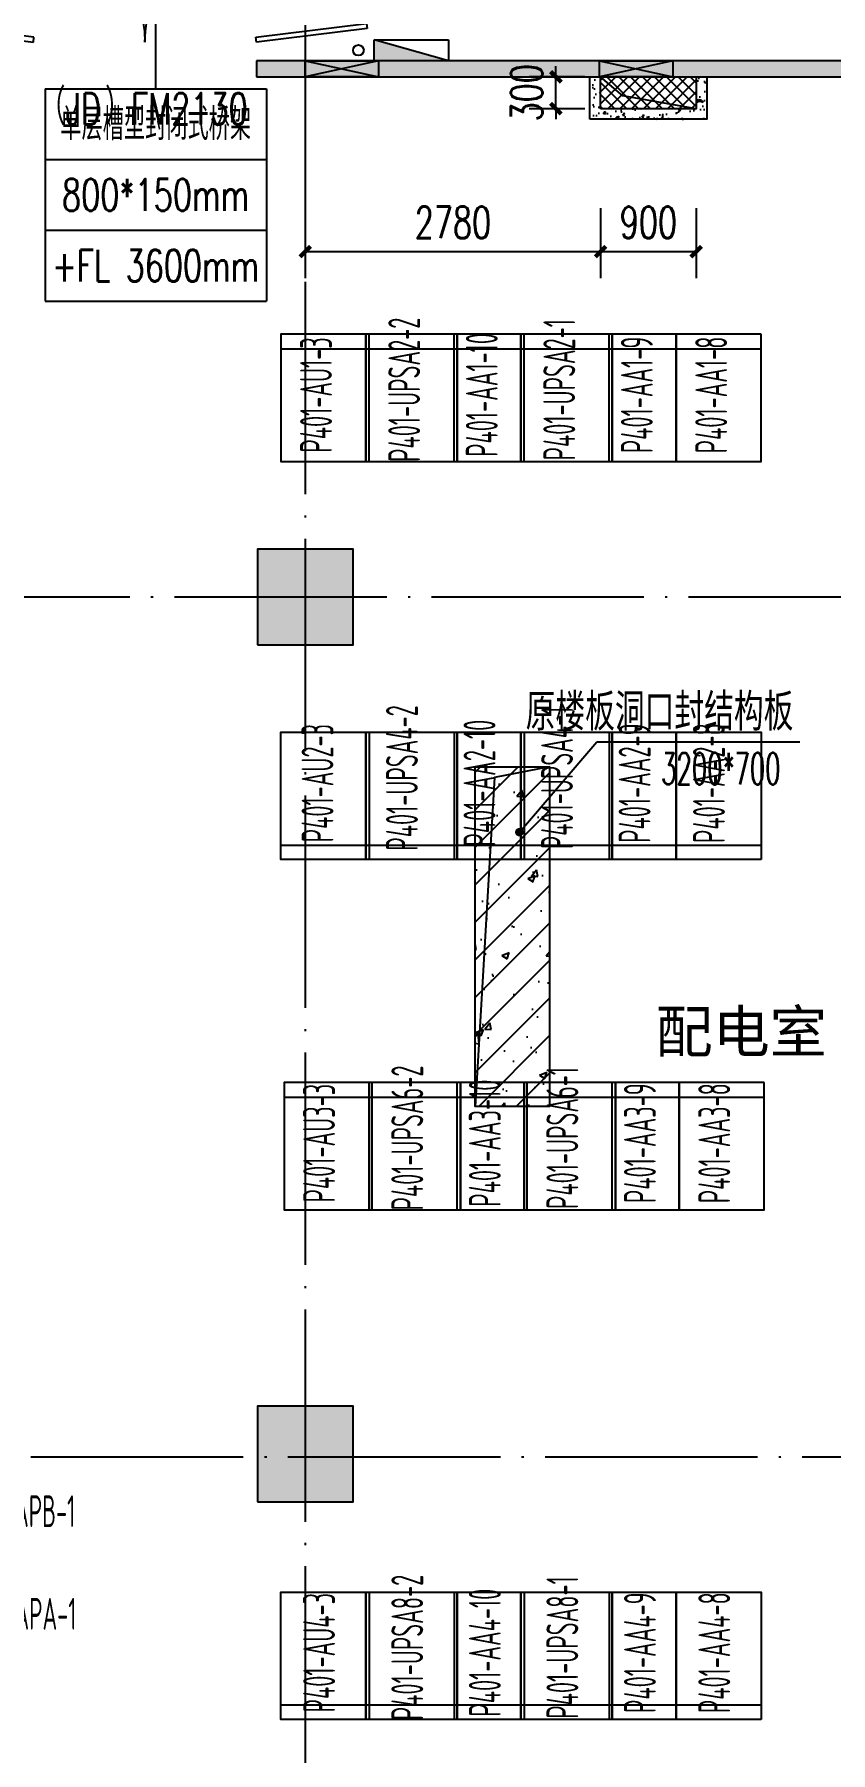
# Model space of a CAD drawing. Extents: x -18502 to 259858, y -468734 to 127958.
# Drawn here: x 16650 to 24145, y -291000 to -274813 of the extents above; entities that cross this region are included whole.
import ezdxf
from ezdxf.enums import TextEntityAlignment as Align

# ---------------------------------------------------------------- set-up
doc = ezdxf.new("R2010")
doc.units = 0
doc.header["$LTSCALE"] = 1000
doc.linetypes.add('参照-弱电底图$0$DOTE', pattern=[2.42, 2, -0.2, 0.02, -0.2])
doc.layers.get('0').update_dxf_attribs({"linetype": 'CONTINUOUS'})
doc.layers.get('Defpoints').update_dxf_attribs({"linetype": 'CONTINUOUS'})
for name, color, linetype in [('0桥架标注-走廊', 1, 'CONTINUOUS'), ('参照-弱电底图$0$00-新增电气设备', 6, 'CONTINUOUS'), ('参照-弱电底图$0$00-电源设备', 3, 'CONTINUOUS'), ('参照-弱电底图$0$COLUMN', 2, 'CONTINUOUS'), ('参照-弱电底图$0$DIM_LEAD', 3, 'CONTINUOUS'), ('参照-弱电底图$0$DOOR_FIRE_TEXT', 7, 'CONTINUOUS'), ('参照-弱电底图$0$DOTE', 14, '参照-弱电底图$0$DOTE'), ('参照-弱电底图$0$EQUIP_消火栓', 7, 'CONTINUOUS'), ('参照-弱电底图$0$PUB_HATCH', 8, 'CONTINUOUS'), ('参照-弱电底图$0$PUB_TEXT', 7, 'CONTINUOUS'), ('参照-弱电底图$0$VPIPE-消防', 1, 'CONTINUOUS'), ('参照-弱电底图$0$WALL-MOVE', 4, 'CONTINUOUS'), ('参照-弱电底图$0$图层1-房间名称', 4, 'CONTINUOUS'), ('参照-弱电底图$0$图层1-电气新变化洞口', 10, 'CONTINUOUS'), ('参照-弱电底图$0$图层1-防火门', 6, 'CONTINUOUS'), ('参照-弱电底图$0$暖通井', 21, 'CONTINUOUS'), ('参照-弱电底图$0$磐龙-图', 7, 'CONTINUOUS')]:
    doc.layers.add(name, color=color, linetype=linetype)
doc.styles.add('hzdf2', font='romans2.shx', dxfattribs={"width": 0.75, "height": 3.5, "bigfont": 'hzdf2.shx'})
doc.styles.add('STDTEXT', font='romans2.shx', dxfattribs={"bigfont": 'hzdf2.shx'})
doc.styles.add('参照-弱电底图$0$_TCH_DIM', font='SIMPLEX', dxfattribs={"width": 0.8, "bigfont": 'HZTXT.shx'})
doc.styles.add('参照-弱电底图$0$_TCH_WINDOW', font='SIMPLEX', dxfattribs={"height": 3.5, "bigfont": 'GBCBIG.shx'})
doc.styles.add('参照-弱电底图$0$AEC_DIM_T3', font='SIMPLEX', dxfattribs={"width": 0.705882, "bigfont": 'GBCBIG.shx'})
doc.styles.add('参照-弱电底图$0$AUDIT_D_250910134057-0', font='simhei.ttf', dxfattribs={"width": 0.8})
doc.styles.add('参照-弱电底图$0$HZDX', font='gbenor.shx', dxfattribs={"width": 0.7, "bigfont": 'gbcbig.shx'})
doc.dimstyles.new('参照-弱电底图$0$_AEC_ARCH&&100', dxfattribs={"dimtxt": 297.5, "dimasz": 100, "dimexe": 250, "dimexo": 300, "dimgap": 126.25, "dimtad": 1, "dimdec": 0, "dimzin": 0, "dimdsep": 46, "dimtxsty": '参照-弱电底图$0$AEC_DIM_T3', "dimblk": '参照-弱电底图$0$_ArchTick', "dimcen": 0.09, "dimclrt": 7, "dimazin": 2, "dimtfac": 1, "dimtdec": 0, "dimtix": 1, "dimtmove": 2, "dimatfit": 3, "dimfxl": 100, "dimtolj": 1, "dimtzin": 0, "dimarcsym": 0})

# ---------------------------------------------------------------- blocks, each defined once
blk = doc.blocks.new('*U9')
for p, q in [((-566.7, 800), (266.8, 800)), ((-566.7, 800), (-566.7, 0)), ((266.8, 800), (266.8, 0)), ((-566.7, 533.3), (266.8, 533.3)), ((-566.7, 266.7), (266.8, 266.7)), ((-566.7, 0), (266.8, 0))]:
    blk.add_line(p, q)
at = {"color": 7, "style": 'STDTEXT', "width": 0.75}
for tag, p in [('TRAYNO', (-466.7, 666.7)), ('TRAYSIZE', (-466.7, 400)), ('INSTALLELEVATION', (-466.7, 133.3))]:
    blk.add_attdef(tag, text='', height=200, dxfattribs=at).set_placement(p, align=Align.MIDDLE_LEFT)
blk = doc.blocks.new('参照-弱电底图$0$ntong2')
at = {"layer": '参照-弱电底图$0$暖通井', "color": 0}
blk.add_lwpolyline([(-1734594, -665822), (-1735112, -665922), (-1735294, -669022)], dxfattribs=at)
blk.add_lwpolyline([(-1735294, -665822), (-1734594, -665822), (-1734594, -669022), (-1735294, -669022)], close=True, dxfattribs=at)
blk = doc.blocks.new('参照-弱电底图$0$$TwtSys$00000434')
at = {"color": 0}
for p, q in [((-0.5, 0.5), (-0.5, -0.5)), ((-0.5, -0.5), (0.5, 0.5)), ((0.5, 0.5), (-0.5, 0.5)), ((0.5, -0.5), (0.5, 0.5)), ((-0.5, -0.5), (0.5, -0.5))]:
    blk.add_line(p, q, dxfattribs=at)
blk.add_solid([(0.5, -0.5), (0.5, 0.5), (-0.5, -0.5)], dxfattribs=at)
blk = doc.blocks.new('参照-弱电底图$0$_ArchTick')
at = {"color": 0, "linetype": 'ByBlock', "const_width": 0.4}
blk.add_lwpolyline([(-0.5, -0.5), (0.5, 0.5)], dxfattribs=at)
blk = doc.blocks.new('*D312')
at = {"layer": 'Defpoints', "color": 0, "transparency": 16777216}
for p in [(21559, -275213), (22131, -275213), (22131, -275513)]:
    blk.add_point(p, dxfattribs=at)
at = {"layer": '参照-弱电底图$0$图层1-电气新变化洞口', "color": 0, "lineweight": -2, "transparency": 16777216}
for p, q in [((21559, -275213), (21559, -275113)), ((21831, -275213), (21309, -275213)), ((21559, -275513), (21559, -275213)), ((21831, -275513), (21309, -275513)), ((21559, -275513), (21559, -275613))]:
    blk.add_line(p, q, dxfattribs=at)
at = {"layer": '参照-弱电底图$0$图层1-电气新变化洞口', "color": 0, "lineweight": -2, "transparency": 16777216, "xscale": 100, "yscale": 100, "zscale": 100}
for p, rotation in [((21559, -275213), 270), ((21559, -275513), 90)]:
    blk.add_blockref('参照-弱电底图$0$_ArchTick', p, dxfattribs=dict(at, rotation=rotation))
at = {"layer": '参照-弱电底图$0$图层1-电气新变化洞口', "color": 7, "transparency": 16777216, "insert": (21284, -275363), "char_height": 297.5, "attachment_point": 5, "rotation": 90, "style": '参照-弱电底图$0$AEC_DIM_T3'}
blk.add_mtext('\\A1;300', dxfattribs=at)
blk = doc.blocks.new('*D313')
at = {"layer": 'Defpoints', "color": 0, "transparency": 16777216}
for p in [(19200, -276149), (21980, -276149), (21980, -276859)]:
    blk.add_point(p, dxfattribs=at)
at = {"layer": '参照-弱电底图$0$图层1-电气新变化洞口', "color": 0, "lineweight": -2, "transparency": 16777216}
for p, q in [((19200, -276449), (19200, -277109)), ((21980, -276449), (21980, -277109)), ((19200, -276859), (21980, -276859))]:
    blk.add_line(p, q, dxfattribs=at)
at = {"layer": '参照-弱电底图$0$图层1-电气新变化洞口', "color": 0, "lineweight": -2, "transparency": 16777216, "xscale": 100, "yscale": 100, "zscale": 100, "rotation": 180}
blk.add_blockref('参照-弱电底图$0$_ArchTick', (19200, -276859), dxfattribs=at)
at = {"layer": '参照-弱电底图$0$图层1-电气新变化洞口', "color": 0, "lineweight": -2, "transparency": 16777216, "xscale": 100, "yscale": 100, "zscale": 100}
blk.add_blockref('参照-弱电底图$0$_ArchTick', (21980, -276859), dxfattribs=at)
at = {"layer": '参照-弱电底图$0$图层1-电气新变化洞口', "color": 7, "transparency": 16777216, "insert": (20590, -276584), "char_height": 297.5, "attachment_point": 5, "style": '参照-弱电底图$0$AEC_DIM_T3'}
blk.add_mtext('\\A1;2780', dxfattribs=at)
blk = doc.blocks.new('*D314')
at = {"layer": 'Defpoints', "color": 0, "transparency": 16777216}
for p in [(21980, -276149), (22880, -276149), (22880, -276859)]:
    blk.add_point(p, dxfattribs=at)
at = {"layer": '参照-弱电底图$0$图层1-电气新变化洞口', "color": 0, "lineweight": -2, "transparency": 16777216}
for p, q in [((21980, -276449), (21980, -277109)), ((22880, -276449), (22880, -277109)), ((21980, -276859), (22880, -276859))]:
    blk.add_line(p, q, dxfattribs=at)
at = {"layer": '参照-弱电底图$0$图层1-电气新变化洞口', "color": 0, "lineweight": -2, "transparency": 16777216, "xscale": 100, "yscale": 100, "zscale": 100, "rotation": 180}
blk.add_blockref('参照-弱电底图$0$_ArchTick', (21980, -276859), dxfattribs=at)
at = {"layer": '参照-弱电底图$0$图层1-电气新变化洞口', "color": 0, "lineweight": -2, "transparency": 16777216, "xscale": 100, "yscale": 100, "zscale": 100}
blk.add_blockref('参照-弱电底图$0$_ArchTick', (22880, -276859), dxfattribs=at)
at = {"layer": '参照-弱电底图$0$图层1-电气新变化洞口', "color": 7, "transparency": 16777216, "insert": (22430, -276584), "char_height": 297.5, "attachment_point": 5, "style": '参照-弱电底图$0$AEC_DIM_T3'}
blk.add_mtext('\\A1;900', dxfattribs=at)
blk = doc.blocks.new('参照-弱电底图$0$_FZH')
at = {"color": 0}
blk.add_lwpolyline([(-0.5, -0.5), (0.5, -0.5), (0.5, 0.5), (-0.5, 0.5)], close=True, dxfattribs=at)
at = {"layer": '参照-弱电底图$0$PUB_HATCH', "color": 0}
blk.add_solid([(-0.5, -0.5), (0.5, -0.5), (-0.5, 0.5), (0.5, 0.5)], dxfattribs=at)
blk = doc.blocks.new('参照-弱电底图$0$$DorLib2D$00000021')
at = {"color": 0}
for p, q in [((-0.993, 0.2034), (-0.9962, 0.1813)), ((-0.9962, 0.1813), (-0.5, 0.12)), ((-0.4973, 0.1422), (-0.993, 0.2034)), ((0.4973, 0.1422), (0.993, 0.2034)), ((0.9962, 0.1813), (0.5, 0.12)), ((0.993, 0.2034), (0.9962, 0.1813)), ((-0.5, 0.12), (-0.4973, 0.1422)), ((0.5, 0.12), (0.4973, 0.1422))]:
    blk.add_line(p, q, dxfattribs=at)
blk.add_lwpolyline([(0.9962, 0.1813), (0.9935, 0.2034), (0.993, 0.2034)], dxfattribs=at)
for centre, start, end in [((-0.5, 0.12), 0, 170.39976), ((0.5, 0.12), 9.60024, 180)]:
    blk.add_arc(centre, 0.5, start, end, dxfattribs=at)
blk = doc.blocks.new('参照-弱电底图$0$20250926.194024998694658')
at = {"layer": '参照-弱电底图$0$00-新增电气设备', "color": 0}
for p, q in [((8121, 25125), (8121, 26325)), ((8121, 25125), (8121, 26325)), ((8921, 25125), (8921, 26325)), ((8921, 25125), (8921, 26325)), ((8951, 25125), (8951, 26325)), ((8951, 25125), (8951, 26325)), ((9581, 25125), (9581, 26325)), ((9581, 25125), (9581, 26325)), ((10381, 25125), (10381, 26325)), ((10381, 25125), (10381, 26325)), ((10411, 25125), (10411, 26325)), ((10411, 25125), (10411, 26325)), ((7291, 26187), (11811, 26187)), ((7291, 26187), (11811, 26187)), ((8121, 22575), (8121, 21375)), ((8121, 22575), (8121, 21375)), ((8921, 22575), (8921, 21375)), ((8921, 22575), (8921, 21375)), ((8951, 22575), (8951, 21375)), ((8951, 22575), (8951, 21375)), ((9581, 22575), (9581, 21375)), ((9581, 22575), (9581, 21375)), ((10381, 22575), (10381, 21375)), ((10381, 22575), (10381, 21375)), ((10411, 22575), (10411, 21375)), ((10411, 22575), (10411, 21375)), ((7291, 21513), (11811, 21513)), ((7291, 21513), (11811, 21513)), ((8151, 18075), (8151, 19275)), ((8151, 18075), (8151, 19275)), ((8951, 18075), (8951, 19275)), ((8951, 18075), (8951, 19275)), ((8981, 18075), (8981, 19275)), ((8981, 18075), (8981, 19275)), ((9611, 18075), (9611, 19275)), ((9611, 18075), (9611, 19275)), ((10411, 18075), (10411, 19275)), ((10411, 18075), (10411, 19275)), ((10441, 18075), (10441, 19275)), ((10441, 18075), (10441, 19275)), ((7321, 19137), (11841, 19137)), ((8121, 14475), (8121, 13275)), ((8121, 14475), (8121, 13275)), ((8921, 14475), (8921, 13275)), ((8921, 14475), (8921, 13275)), ((8951, 14475), (8951, 13275)), ((8951, 14475), (8951, 13275)), ((9581, 14475), (9581, 13275)), ((9581, 14475), (9581, 13275)), ((10381, 14475), (10381, 13275)), ((10381, 14475), (10381, 13275)), ((10411, 14475), (10411, 13275)), ((10411, 14475), (10411, 13275)), ((7291, 13413), (11811, 13413)), ((7291, 13413), (11811, 13413))]:
    blk.add_line(p, q, dxfattribs=at)
for points in [[(8091, 26325), (7291, 26325), (7291, 25125), (8091, 25125)], [(8091, 26325), (7291, 26325), (7291, 25125), (8091, 25125)], [(8951, 26325), (8091, 26325), (8091, 25125), (8951, 25125)], [(8951, 26325), (8091, 26325), (8091, 25125), (8951, 25125)], [(9551, 26325), (8951, 26325), (8951, 25125), (9551, 25125)], [(9551, 26325), (8951, 26325), (8951, 25125), (9551, 25125)], [(10411, 26325), (9551, 26325), (9551, 25125), (10411, 25125)], [(10411, 26325), (9551, 26325), (9551, 25125), (10411, 25125)], [(11011, 26325), (10411, 26325), (10411, 25125), (11011, 25125)], [(11011, 26325), (10411, 26325), (10411, 25125), (11011, 25125)], [(11811, 26325), (11011, 26325), (11011, 25125), (11811, 25125)], [(11811, 26325), (11011, 26325), (11011, 25125), (11811, 25125)], [(8091, 21375), (7291, 21375), (7291, 22575), (8091, 22575)], [(8091, 21375), (7291, 21375), (7291, 22575), (8091, 22575)], [(8951, 21375), (8091, 21375), (8091, 22575), (8951, 22575)], [(8951, 21375), (8091, 21375), (8091, 22575), (8951, 22575)], [(9551, 21375), (8951, 21375), (8951, 22575), (9551, 22575)], [(9551, 21375), (8951, 21375), (8951, 22575), (9551, 22575)], [(10411, 21375), (9551, 21375), (9551, 22575), (10411, 22575)], [(10411, 21375), (9551, 21375), (9551, 22575), (10411, 22575)], [(11011, 21375), (10411, 21375), (10411, 22575), (11011, 22575)], [(11011, 21375), (10411, 21375), (10411, 22575), (11011, 22575)], [(11811, 21375), (11011, 21375), (11011, 22575), (11811, 22575)], [(11811, 21375), (11011, 21375), (11011, 22575), (11811, 22575)], [(8121, 19275), (7321, 19275), (7321, 18075), (8121, 18075)], [(8121, 19275), (7321, 19275), (7321, 18075), (8121, 18075)], [(8981, 19275), (8121, 19275), (8121, 18075), (8981, 18075)], [(8981, 19275), (8121, 19275), (8121, 18075), (8981, 18075)], [(9581, 19275), (8981, 19275), (8981, 18075), (9581, 18075)], [(9581, 19275), (8981, 19275), (8981, 18075), (9581, 18075)], [(10441, 19275), (9581, 19275), (9581, 18075), (10441, 18075)], [(10441, 19275), (9581, 19275), (9581, 18075), (10441, 18075)], [(11041, 19275), (10441, 19275), (10441, 18075), (11041, 18075)], [(11041, 19275), (10441, 19275), (10441, 18075), (11041, 18075)], [(11841, 19275), (11041, 19275), (11041, 18075), (11841, 18075)], [(11841, 19275), (11041, 19275), (11041, 18075), (11841, 18075)], [(8091, 13275), (7291, 13275), (7291, 14475), (8091, 14475)], [(8091, 13275), (7291, 13275), (7291, 14475), (8091, 14475)], [(8951, 13275), (8091, 13275), (8091, 14475), (8951, 14475)], [(8951, 13275), (8091, 13275), (8091, 14475), (8951, 14475)], [(9551, 13275), (8951, 13275), (8951, 14475), (9551, 14475)], [(9551, 13275), (8951, 13275), (8951, 14475), (9551, 14475)], [(10411, 13275), (9551, 13275), (9551, 14475), (10411, 14475)], [(10411, 13275), (9551, 13275), (9551, 14475), (10411, 14475)], [(11011, 13275), (10411, 13275), (10411, 14475), (11011, 14475)], [(11011, 13275), (10411, 13275), (10411, 14475), (11011, 14475)], [(11811, 13275), (11011, 13275), (11011, 14475), (11811, 14475)], [(11811, 13275), (11011, 13275), (11011, 14475), (11811, 14475)]]:
    blk.add_lwpolyline(points, close=True, dxfattribs=at)
at = {"layer": '参照-弱电底图$0$00-新增电气设备', "color": 0, "style": '参照-弱电底图$0$HZDX', "width": 0.6}
for s, p in [(' P401-UPSA2-2', (8602, 25753)), (' P401-UPSA2-1', (10062, 25753)), ('P401-AU1-3', (7772, 25753)), ('P401-AA1-10', (9332, 25753)), ('P401-AA1-9', (10792, 25753)), ('P401-AA1-8', (11492, 25753)), (' P401-UPSA4-2', (8581, 22096)), ('P401-AA2-10', (9311, 22096)), (' P401-UPSA4-1', (10041, 22096)), ('P401-AU2-3', (7786, 22096)), ('P401-AA2-9', (10771, 22096)), ('P401-AA2-8', (11471, 22096)), (' P401-UPSA6-2', (8631, 18704)), ('P401-AA3-10', (9361, 18704)), (' P401-UPSA6-1', (10091, 18704)), ('P401-AU3-3', (7801, 18704)), ('P401-AA3-9', (10821, 18704)), ('P401-AA3-8', (11521, 18704)), (' P401-UPSA8-2', (8631, 13904)), (' P401-UPSA8-1', (10091, 13904)), ('P401-AU4-3', (7801, 13904)), ('P401-AA4-10', (9361, 13904)), ('P401-AA4-9', (10821, 13904)), ('P401-AA4-8', (11521, 13904))]:
    blk.add_text(s, height=300, rotation=90, dxfattribs=at).set_placement(p, align=Align.CENTER)
blk = doc.blocks.new('参照-弱电底图$0$zw$4A2B')
at = {"layer": '参照-弱电底图$0$00-新增电气设备', "color": 0, "style": '参照-弱电底图$0$HZDX', "width": 0.6}
for s, p in [('A404-APB-1', (16458, 15537)), ('A404-APA-1', (16465, 14570))]:
    blk.add_text(s, height=300, dxfattribs=at).set_placement(p, align=Align.CENTER)

msp = doc.modelspace()

# ---------------------------------------------------------------- hatches: boundary and pattern name
h = msp.add_hatch()
h.set_pattern_fill('钢筋混凝土', color=0, scale=100)
h.set_pattern_definition([(45, (1095008.53, 201303.78), (-176.776695, 176.776695), []), (50, (1095008.5, 201303.8), (717.26018, -62.75213), [75, -825]), (355, (1095008.5, 201303.8), (-138.75133, 752.19213), [60, -660]), (100.4514, (1095068.3, 201298.55), (578.5094, 689.43954), [63.7402, -701.1421]), (46.1842, (1095008.5, 201503.8), (1067.24105, -165.519), [112.5, -1237.5]), (96.6356, (1095097.5, 201490), (934.6627, 974.1179), [95.6103, -1051.713]), (351.1842, (1095008.5, 201503.8), (934.6619, 974.1186), [90, -990]), (21, (1095108.5, 201453.8), (596.90705, -402.6189), [75, -825]), (326, (1095108.5, 201453.8), (243.31533, 725.15005), [60, -660]), (71.4514, (1095158.3, 201420.2), (840.22263, 322.5305), [63.7402, -701.1421]), (37.5, (1095008.53, 201303.78), (12.159855, 332.893854), [0, -652, 0, -670, 0, -662.5]), (7.5, (1095008.53, 201303.78), (263.06954, 394.41171), [0, -382, 0, -637, 0, -252.5]), (327.5, (1094785.53, 201303.78), (533.822436, -22.55487), [0, -250, 0, -780, 0, -1035]), (317.5, (1094685.53, 201303.8), (583.18617, 100.10498), [0, -325, 0, -518, 0, -735])])
h.paths.add_polyline_path([(21500, -281712.7), (20800, -281712.7), (20800, -284912.7), (21500, -284912.7)])
at = {"layer": '参照-弱电底图$0$PUB_HATCH'}
h = msp.add_hatch(dxfattribs=at)
h.set_pattern_fill('石膏板', color=8, scale=20, style=0)
h.set_pattern_definition([(45, (1095025.52, 201318.12), (-50.0000013, 50.0000013), [16, -54.71068]), (135, (1095136.83, 201318.12), (-50.0000013, -50.0000013), [16, -54.71068])])
h.paths.add_polyline_path([(38400, -275062.7), (18740.3, -275062.7), (18740.3, -275212.7), (38325, -275212.7), (38400, -275162.7)])
at = {"layer": '参照-弱电底图$0$图层1-电气新变化洞口'}
h = msp.add_hatch(dxfattribs=at)
h.set_pattern_fill('AR-CONC', color=0, scale=100)
h.set_pattern_definition([(50, (1286669.01, -103114.78), (182.184669, -15.939086), [19.05, -209.55]), (355, (1286669.01, -103114.78), (-35.242826, 191.056643), [15.24, -167.64]), (100.451, (1286684.2, -103116.11), (146.942502, 175.116688), [16.19, -178.09]), (46.1842, (1286669, -103063.98), (271.07904, -42.042328), [28.575, -314.325]), (96.6356, (1286691.6, -103067.5), (237.404234, 247.425556), [24.285, -267.135]), (351.184, (1286669, -103063.98), (237.404606, 247.42512), [22.86, -251.46]), (21, (1286694.41, -103076.68), (151.61488, -102.265519), [19.05, -209.55]), (326, (1286694.41, -103076.68), (61.802028, 184.187966), [15.24, -167.64]), (71.4514, (1286707.04, -103085.2), (213.41649, 81.922858), [16.19, -178.09]), (37.5, (1286669.01, -103114.785), (3.0886033, 84.555039), [0, -165.608, 0, -170.18, 0, -168.275]), (7.5, (1286669.01, -103114.785), (66.8196625, 100.180575), [0, -97.028, 0, -161.798, 0, -64.135]), (327.5, (1286612.37, -103114.785), (135.590595, -5.728744), [0, -63.5, 0, -198.12, 0, -262.89]), (317.5, (1286586.97, -103114.78), (148.129181, 25.426491), [0, -82.55, 0, -131.572, 0, -186.69])])
h.paths.add_polyline_path([(21880, -275612.7), (21880, -275212.7), (22980, -275212.7), (22980, -275612.7)])
h.paths.add_polyline_path([(21980, -275512.7), (21980, -275212.7), (22880, -275212.7), (22880, -275512.7)], flags=16)
h = msp.add_hatch(dxfattribs=at)
h.set_pattern_fill('ANSI37', color=0, scale=50)
h.set_pattern_definition([(45, (1286669.01, -103114.785), (-56.126601, 56.126601), []), (135, (1286669.01, -103114.785), (-56.126601, -56.126601), [])])
h.paths.add_polyline_path([(21980, -275512.7), (21980, -275212.7), (22880, -275212.7), (22880, -275512.7)])

# ---------------------------------------------------------------- linework, layer by layer
at = {"layer": '0桥架标注-走廊'}
msp.add_line((17792, -275325.2), (17792, -274212.8), dxfattribs=at)
at = {"layer": '参照-弱电底图$0$DIM_LEAD', "color": 0}
for p, q in [((21215.2, -282328.9), (21943.4, -281476.5)), ((21943.4, -281476.5), (23855.7, -281476.5))]:
    msp.add_line(p, q, dxfattribs=at)
at = {"layer": '参照-弱电底图$0$DIM_LEAD', "color": 0, "const_width": 40}
msp.add_lwpolyline([(21202.2, -282344.1, 1), (21228.2, -282313.7, 1)], format="xyb", close=True, dxfattribs=at)
at = {"layer": '参照-弱电底图$0$DOTE', "color": 8}
for p, q in [((19200, -245684.7), (19200, -308497)), ((19200, -245684.7), (19200, -308497)), ((-8652.4, -280112.7), (85036.6, -280112.7)), ((-5163.1, -288212.7), (81207.9, -288212.7))]:
    msp.add_line(p, q, dxfattribs=at)
at = {"layer": '参照-弱电底图$0$VPIPE-消防', "color": 0}
msp.add_circle((19700, -274962.7), 50, dxfattribs=at)
at = {"layer": '参照-弱电底图$0$WALL-MOVE', "color": 8}
for p, q in [((38400, -275062.7), (18740.3, -275062.7)), ((18740.3, -275062.7), (18740.3, -275212.7)), ((18740.3, -275212.7), (38325, -275212.7))]:
    msp.add_line(p, q, dxfattribs=at)
at = {"layer": '参照-弱电底图$0$图层1-电气新变化洞口', "color": 0}
msp.add_line((21980, -275212.7), (22880, -275212.7), dxfattribs=at)
for points in [[(21880, -275612.7), (21880, -275212.7), (22980, -275212.7), (22980, -275612.7)], [(21980, -275512.7), (21980, -275212.7), (22880, -275212.7), (22880, -275512.7)]]:
    msp.add_lwpolyline(points, close=True, dxfattribs=at)
msp.add_lwpolyline([(22880, -275512.7), (22188.1, -275390.5), (21980, -275212.7)], dxfattribs=at)
at = {"layer": '参照-弱电底图$0$磐龙-图', "color": 0}
for p, q in [((19890, -275062.7), (19200, -275212.7)), ((19200, -275062.7), (19890, -275212.7)), ((22660.2, -275062.7), (21970.2, -275212.7)), ((21970.2, -275062.7), (22660.2, -275212.7))]:
    msp.add_line(p, q, dxfattribs=at)
for points in [[(19200, -275062.7), (19890, -275062.7), (19890, -275212.7), (19200, -275212.7)], [(21970.2, -275062.7), (22660.2, -275062.7), (22660.2, -275212.7), (21970.2, -275212.7)]]:
    msp.add_lwpolyline(points, close=True, dxfattribs=at)

# ---------------------------------------------------------------- block references
at = {"layer": '0桥架标注-走廊'}
ref = msp.add_blockref('*U9', (18166.8, -277325.2), dxfattribs=dict(at, xscale=2.5, yscale=2.5, zscale=2.5))
ref.add_attrib('TRAYNO', '单层槽型封闭式桥架', dxfattribs={"layer": '0', "color": 7, "height": 300, "style": 'hzdf2', "width": 0.7}).set_placement((17792, -275658.5), align=Align.MIDDLE_CENTER)
ref.add_attrib('TRAYSIZE', '800*150mm', dxfattribs={"layer": '0', "color": 7, "height": 300, "style": 'hzdf2', "width": 0.7}).set_placement((17792, -276325.2), align=Align.MIDDLE_CENTER)
ref.add_attrib('INSTALLELEVATION', '+FL 3600mm', dxfattribs={"layer": '0', "color": 7, "height": 300, "style": 'hzdf2', "width": 0.7}).set_placement((17792, -276991.8), align=Align.MIDDLE_CENTER)
at = {"layer": '参照-弱电底图$0$00-电源设备', "color": 0}
for name, p in [('参照-弱电底图$0$zw$4A2B', (0, -304412.8)), ('参照-弱电底图$0$20250926.194024998694658', (11679.4, -303962.8))]:
    msp.add_blockref(name, p, dxfattribs=at)
at = {"layer": '参照-弱电底图$0$COLUMN', "color": 8, "xscale": 900, "yscale": 900, "zscale": 900}
for p in [(19200, -280112.7), (19200, -288187.7)]:
    msp.add_blockref('参照-弱电底图$0$_FZH', p, dxfattribs=at)
at = {"layer": '参照-弱电底图$0$EQUIP_消火栓', "color": 8, "xscale": -700, "yscale": 200, "zscale": 700}
msp.add_blockref('参照-弱电底图$0$$TwtSys$00000434', (20198.3, -274962.7), dxfattribs=at)
at = {"layer": '参照-弱电底图$0$图层1-防火门', "color": 8, "xscale": 2100, "yscale": -2100, "zscale": 150, "rotation": 179.9999999989011}
msp.add_blockref('参照-弱电底图$0$$DorLib2D$00000021', (17690.3, -275137.7), dxfattribs=at)
at = {"layer": '参照-弱电底图$0$暖通井', "color": 8}
msp.add_blockref('参照-弱电底图$0$ntong2', (1756093.8, 384109.2), dxfattribs=at)

# ---------------------------------------------------------------- texts
at = {"layer": '参照-弱电底图$0$DOOR_FIRE_TEXT', "color": 8, "style": '参照-弱电底图$0$_TCH_WINDOW'}
for s, p in [('（', (16699.5, -275662.7)), ('）', (17315.3, -275662.7))]:
    msp.add_text(s, height=337.6, rotation=360, dxfattribs=at).set_placement(p)
at = {"layer": '参照-弱电底图$0$DOOR_FIRE_TEXT', "color": 8, "style": '参照-弱电底图$0$_TCH_WINDOW', "width": 0.705882}
for s, p in [('JD', (16945.3, -275662.7)), ('FM2130', (17561, -275662.7))]:
    msp.add_text(s, height=297.5, rotation=360, dxfattribs=at).set_placement(p)
at = {"layer": '参照-弱电底图$0$PUB_TEXT', "color": 0, "style": '参照-弱电底图$0$_TCH_DIM'}
for s, height, width, p in [('原楼板洞口封结构板', 350, 0.8, (21274.8, -281371.5)), ('3200*700', 297.5, 0.564706, (22550.7, -281879))]:
    msp.add_text(s, height=height, dxfattribs=dict(at, width=width)).set_placement(p)
at = {"layer": '参照-弱电底图$0$图层1-房间名称', "color": 8, "style": '参照-弱电底图$0$AUDIT_D_250910134057-0'}
msp.add_text('配电室', height=394.3, dxfattribs=at).set_placement((22497.2, -284404.2))

# ---------------------------------------------------------------- dimensions: what is measured, and where the dimension line sits
at = {"layer": '参照-弱电底图$0$图层1-电气新变化洞口', "color": 0}
for p1, p2, distance, picture, middle in [((22131.4, -275512.7), (22131.4, -275212.7), 571.9, '*D312', (21284.5, -275362.7)), ((19200, -276149.1), (21980, -276149.1), -710.3, '*D313', (20590, -276584.4)), ((21980, -276149.1), (22880, -276149.1), -710.3, '*D314', (22430, -276584.4))]:
    dim = msp.add_aligned_dim(p1=p1, p2=p2, distance=distance, dimstyle='参照-弱电底图$0$_AEC_ARCH&&100', dxfattribs=at)
    dim.commit()
    dim.dimension.update_dxf_attribs({"geometry": picture, "text_midpoint": middle})

doc.saveas('drawing.dxf')
